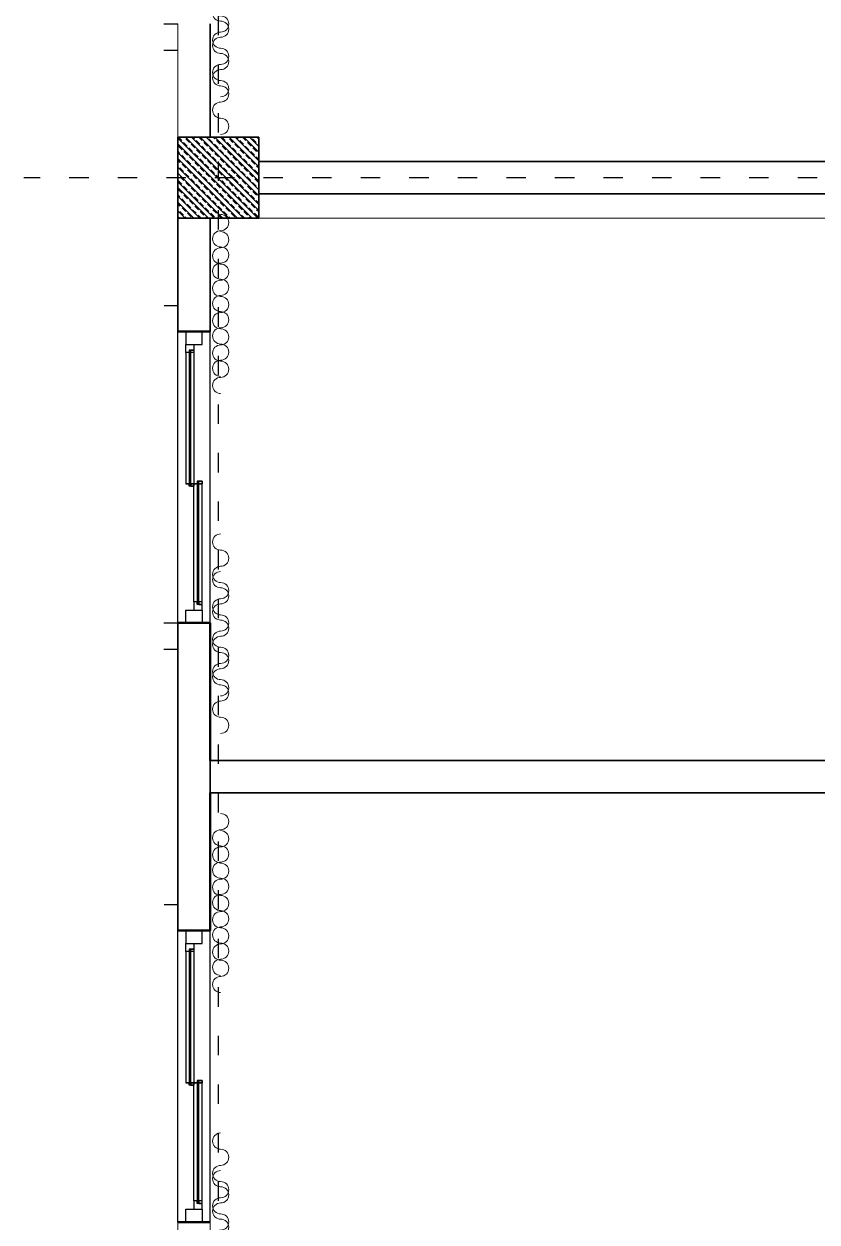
# Model space of a CAD drawing. Header units: millimetres. Extents: x 626118 to 667468, y 4481694 to 4492717.
# Drawn here: x 653723 to 654213, y 4489534 to 4490274 of the extents above; entities that cross this region are included whole.
import ezdxf

# ---------------------------------------------------------------- set-up
doc = ezdxf.new("R2010")
doc.units = ezdxf.units.MM
doc.linetypes.add('ACAD_ISO03W100', pattern=[30, 12, -18])
doc.linetypes.add('DUZ', pattern=[500, 500])
doc.layers.get('0').update_dxf_attribs({"color": 1, "linetype": 'DUZ'})
for name, color, linetype in [('AGAC', 116, 'Continuous'), ('KOLTAR_F', 145, 'Continuous'), ('PEN', 161, 'Continuous'), ('söve', 26, 'DUZ')]:
    doc.layers.add(name, color=color, linetype=linetype)
for name, color, linetype, lineweight in [('cam', 143, 'Continuous', 20), ('DUV', 220, 'Continuous', 50), ('DUVAR', 7, 'Continuous', 35), ('FE_PERDE', 205, 'Continuous', 15), ('gor25', 142, 'Continuous', 25), ('iç duvar', 7, 'Continuous', 50), ('KOLON_F', 3, 'Continuous', 35)]:
    doc.layers.add(name, color=color, linetype=linetype, lineweight=lineweight)
pattern_1 = [(135, (5158230.136, 3829570.847), (-4.4901280605, -4.4901280605), []), (135, (5158230.136, 3829575.337), (-4.4901280605, -4.4901280605), [3.175, -1.5875])]
pattern_2 = [(135, (5158970.136, 3829570.847), (-4.4901280605, -4.4901280605), []), (135, (5158970.136, 3829575.337), (-4.4901280605, -4.4901280605), [3.175, -1.5875])]

# ---------------------------------------------------------------- blocks, each defined once
blk = doc.blocks.new('GEN_BLOCK00601')
at = {"linetype": 'Continuous', "ltscale": 50}
for centre, start, end in [((50, 50), 0, 180), ((250, 50), 0, 180), ((450, 50), 0, 180), ((650, 50), 0, 180), ((850, 50), 0, 180), ((150, 50), 180, 0), ((350, 50), 180, 0), ((550, 50), 180, 0), ((750, 50), 180, 0), ((950, 50), 180, 0)]:
    blk.add_arc(centre, 50, start, end, dxfattribs=at)
for tag in ['Sfb', 'FLOOR']:
    blk.add_attdef(tag, (0, 0), '', height=1)

msp = doc.modelspace()

# ---------------------------------------------------------------- hatches: boundary and pattern name
at = {"layer": 'KOLTAR_F'}
h = msp.add_hatch(dxfattribs=at)
h.set_pattern_fill('ANSI33', color=256, angle=90, style=0)
h.set_pattern_definition(pattern_1)
h.paths.add_polyline_path([(653817.67, 4490154.33), (653817.67, 4490204.33), (653867.67, 4490204.33), (653867.67, 4490154.33)])
h = msp.add_hatch(dxfattribs=at)
h.set_pattern_fill('ANSI33', color=256, angle=90, style=0)
h.set_pattern_definition(pattern_1)
h.paths.add_polyline_path([(653817.67, 4490154.33), (653817.67, 4490204.33), (653867.67, 4490204.33), (653867.67, 4490154.33)])
h = msp.add_hatch(dxfattribs=at)
h.set_pattern_fill('ANSI33', color=256, angle=90, style=0)
h.set_pattern_definition(pattern_2)
h.paths.add_polyline_path([(653817.67, 4490154.33), (653817.67, 4490204.33), (653867.67, 4490204.33), (653867.67, 4490154.33)])
h = msp.add_hatch(dxfattribs=at)
h.set_pattern_fill('ANSI33', color=256, angle=90, style=0)
h.set_pattern_definition(pattern_2)
h.paths.add_polyline_path([(653817.67, 4490154.33), (653817.67, 4490204.33), (653867.67, 4490204.33), (653867.67, 4490154.33)])
h = msp.add_hatch(dxfattribs=at)
h.set_pattern_fill('ANSI33', color=256, angle=90, style=0)
h.set_pattern_definition(pattern_2)
h.paths.add_polyline_path([(653817.67, 4490154.33), (653817.67, 4490204.33), (653867.67, 4490204.33), (653867.67, 4490154.33)])
h = msp.add_hatch(dxfattribs=at)
h.set_pattern_fill('ANSI33', color=256, angle=90, style=0)
h.set_pattern_definition(pattern_2)
h.paths.add_polyline_path([(653817.67, 4490154.33), (653817.67, 4490204.33), (653867.67, 4490204.33), (653867.67, 4490154.33)])

# ---------------------------------------------------------------- linework, layer by layer
at = {"color": 232, "linetype": 'ACAD_ISO03W100'}
for p, q in [((653842.67, 4492079.33), (653842.67, 4488949.33)), ((657662.67, 4490179.33), (653722.67, 4490179.33))]:
    msp.add_line(p, q, dxfattribs=at)
at = {"layer": 'AGAC'}
for p, q in [((653817.67, 4489904.33), (653817.67, 4490084.33)), ((653817.67, 4489904.33), (653817.67, 4490084.33)), ((653817.67, 4489904.33), (653817.67, 4490084.33)), ((653837.67, 4489904.33), (653837.67, 4490084.33)), ((653837.67, 4489904.33), (653837.67, 4490084.33)), ((653837.67, 4489904.33), (653837.67, 4490084.33)), ((653817.67, 4489534.33), (653817.67, 4489714.33)), ((653817.67, 4489534.33), (653817.67, 4489714.33)), ((653817.67, 4489534.33), (653817.67, 4489714.33)), ((653837.67, 4489534.33), (653837.67, 4489714.33)), ((653837.67, 4489534.33), (653837.67, 4489714.33)), ((653837.67, 4489534.33), (653837.67, 4489714.33))]:
    msp.add_line(p, q, dxfattribs=at)
at = {"layer": 'cam'}
for p, q in [((653824.67, 4490072.83), (653824.67, 4489988.83)), ((653824.67, 4490072.83), (653824.67, 4489988.83)), ((653824.67, 4490072.83), (653824.67, 4489988.83)), ((653825.17, 4490072.83), (653825.17, 4489988.83)), ((653825.17, 4490072.83), (653825.17, 4489988.83)), ((653825.17, 4490072.83), (653825.17, 4489988.83)), ((653825.67, 4490072.83), (653825.67, 4489988.83)), ((653825.67, 4490072.83), (653825.67, 4489988.83)), ((653825.67, 4490072.83), (653825.67, 4489988.83)), ((653829.67, 4489915.83), (653829.67, 4489991.83)), ((653829.67, 4489915.83), (653829.67, 4489991.83)), ((653829.67, 4489915.83), (653829.67, 4489991.83)), ((653830.17, 4489915.83), (653830.17, 4489991.83)), ((653830.17, 4489915.83), (653830.17, 4489991.83)), ((653830.17, 4489915.83), (653830.17, 4489991.83)), ((653830.67, 4489915.83), (653830.67, 4489991.83)), ((653830.67, 4489915.83), (653830.67, 4489991.83)), ((653830.67, 4489915.83), (653830.67, 4489991.83)), ((653824.67, 4489702.83), (653824.67, 4489618.83)), ((653824.67, 4489702.83), (653824.67, 4489618.83)), ((653824.67, 4489702.83), (653824.67, 4489618.83)), ((653825.17, 4489702.83), (653825.17, 4489618.83)), ((653825.17, 4489702.83), (653825.17, 4489618.83)), ((653825.17, 4489702.83), (653825.17, 4489618.83)), ((653825.67, 4489702.83), (653825.67, 4489618.83)), ((653825.67, 4489702.83), (653825.67, 4489618.83)), ((653825.67, 4489702.83), (653825.67, 4489618.83)), ((653829.67, 4489545.83), (653829.67, 4489621.83)), ((653829.67, 4489545.83), (653829.67, 4489621.83)), ((653829.67, 4489545.83), (653829.67, 4489621.83)), ((653830.17, 4489545.83), (653830.17, 4489621.83)), ((653830.17, 4489545.83), (653830.17, 4489621.83)), ((653830.17, 4489545.83), (653830.17, 4489621.83)), ((653830.67, 4489545.83), (653830.67, 4489621.83)), ((653830.67, 4489545.83), (653830.67, 4489621.83)), ((653830.67, 4489545.83), (653830.67, 4489621.83))]:
    msp.add_line(p, q, dxfattribs=at)
at = {"layer": 'DUV'}
for p, q in [((653837.67, 4490084.33), (653817.67, 4490084.33)), ((653837.67, 4490084.33), (653817.67, 4490084.33)), ((653837.67, 4490084.33), (653817.67, 4490084.33)), ((653837.67, 4490084.33), (653817.67, 4490084.33)), ((653837.67, 4490084.33), (653817.67, 4490084.33)), ((653837.67, 4489904.33), (653817.67, 4489904.33)), ((653837.67, 4489904.33), (653817.67, 4489904.33)), ((653837.67, 4489904.33), (653817.67, 4489904.33)), ((653837.67, 4489904.33), (653817.67, 4489904.33)), ((653837.67, 4489904.33), (653817.67, 4489904.33)), ((653837.67, 4489904.33), (653837.67, 4489819.33)), ((653837.67, 4489714.33), (653837.67, 4489799.33)), ((653837.67, 4489714.33), (653817.67, 4489714.33)), ((653837.67, 4489714.33), (653817.67, 4489714.33)), ((653837.67, 4489714.33), (653817.67, 4489714.33)), ((653837.67, 4489714.33), (653817.67, 4489714.33)), ((653837.67, 4489714.33), (653817.67, 4489714.33)), ((653837.67, 4489714.33), (653817.67, 4489714.33)), ((653837.67, 4489714.33), (653817.67, 4489714.33)), ((653837.67, 4489534.33), (653817.67, 4489534.33)), ((653837.67, 4489534.33), (653817.67, 4489534.33)), ((653837.67, 4489534.33), (653817.67, 4489534.33)), ((653837.67, 4489534.33), (653817.67, 4489534.33)), ((653837.67, 4489534.33), (653817.67, 4489534.33)), ((653837.67, 4489534.33), (653817.67, 4489534.33)), ((653837.67, 4489534.33), (653817.67, 4489534.33))]:
    msp.add_line(p, q, dxfattribs=at)
at = {"layer": 'DUVAR'}
for p, q in [((653837.67, 4490274.33), (653837.67, 4490204.33)), ((653837.67, 4490274.33), (653837.67, 4490204.33)), ((653867.67, 4490189.33), (654337.67, 4490189.33)), ((653867.67, 4490169.33), (654337.67, 4490169.33)), ((653817.67, 4490084.33), (653817.67, 4490154.33)), ((653817.67, 4490084.33), (653817.67, 4490154.33)), ((653837.67, 4490084.33), (653837.67, 4490154.33)), ((653837.67, 4490084.33), (653837.67, 4490154.33)), ((653837.67, 4490084.33), (653817.67, 4490084.33)), ((653837.67, 4490084.33), (653817.67, 4490084.33)), ((653837.67, 4490084.33), (653817.67, 4490084.33)), ((653837.67, 4489904.33), (653817.67, 4489904.33)), ((653817.67, 4489714.33), (653817.67, 4489904.33)), ((653837.67, 4489904.33), (653817.67, 4489904.33)), ((653817.67, 4489714.33), (653817.67, 4489904.33)), ((653837.67, 4489904.33), (653817.67, 4489904.33)), ((653837.67, 4489714.33), (653837.67, 4489904.33)), ((653837.67, 4489714.33), (653837.67, 4489904.33)), ((653837.67, 4489819.33), (653837.67, 4489904.33)), ((653837.67, 4489819.33), (654337.67, 4489819.33)), ((653837.67, 4489799.33), (654337.67, 4489799.33)), ((653837.67, 4489799.33), (653837.67, 4489714.33)), ((653837.67, 4489714.33), (653817.67, 4489714.33)), ((653837.67, 4489714.33), (653817.67, 4489714.33)), ((653837.67, 4489714.33), (653817.67, 4489714.33)), ((653837.67, 4489534.33), (653817.67, 4489534.33)), ((653837.67, 4489534.33), (653817.67, 4489534.33)), ((653837.67, 4489534.33), (653817.67, 4489534.33))]:
    msp.add_line(p, q, dxfattribs=at)
at = {"layer": 'gor25'}
for p, q in [((653822.67, 4490071.33), (653822.67, 4489990.33)), ((653822.67, 4490071.33), (653822.67, 4489990.33)), ((653822.67, 4490071.33), (653822.67, 4489990.33)), ((653827.67, 4490071.33), (653827.67, 4489990.33)), ((653827.67, 4490071.33), (653827.67, 4489990.33)), ((653827.67, 4490071.33), (653827.67, 4489990.33)), ((653827.67, 4489917.33), (653827.67, 4489990.33)), ((653827.67, 4489917.33), (653827.67, 4489990.33)), ((653827.67, 4489917.33), (653827.67, 4489990.33)), ((653832.67, 4489917.33), (653832.67, 4489990.33)), ((653832.67, 4489917.33), (653832.67, 4489990.33)), ((653832.67, 4489917.33), (653832.67, 4489990.33)), ((653822.67, 4489701.33), (653822.67, 4489620.33)), ((653822.67, 4489701.33), (653822.67, 4489620.33)), ((653822.67, 4489701.33), (653822.67, 4489620.33)), ((653827.67, 4489701.33), (653827.67, 4489620.33)), ((653827.67, 4489701.33), (653827.67, 4489620.33)), ((653827.67, 4489701.33), (653827.67, 4489620.33)), ((653827.67, 4489547.33), (653827.67, 4489620.33)), ((653827.67, 4489547.33), (653827.67, 4489620.33)), ((653827.67, 4489547.33), (653827.67, 4489620.33)), ((653832.67, 4489547.33), (653832.67, 4489620.33)), ((653832.67, 4489547.33), (653832.67, 4489620.33)), ((653832.67, 4489547.33), (653832.67, 4489620.33))]:
    msp.add_line(p, q, dxfattribs=at)
at = {"layer": 'iç duvar', "color": 7, "lineweight": 18}
for p, q in [((653817.67, 4490274.33), (653817.67, 4490204.33)), ((653817.67, 4490274.33), (653817.67, 4490204.33)), ((653817.67, 4490274.33), (653817.67, 4490204.33)), ((653837.67, 4490274.33), (653837.67, 4490204.33)), ((653817.67, 4490084.33), (653817.67, 4490154.33)), ((653837.67, 4490084.33), (653837.67, 4490154.33)), ((653817.67, 4489714.33), (653817.67, 4489904.33)), ((653817.67, 4489344.33), (653817.67, 4489534.33)), ((653837.67, 4489344.33), (653837.67, 4489534.33))]:
    msp.add_line(p, q, dxfattribs=at)
at = {"layer": 'iç duvar', "color": 252, "linetype": 'Continuous', "lineweight": 5, "true_color": 0x939598}
msp.add_line((654337.67, 4490154.33), (653867.67, 4490154.33), dxfattribs=at)
at = {"layer": 'KOLON_F'}
msp.add_lwpolyline([(653817.67, 4490154.33), (653817.67, 4490204.33), (653867.67, 4490204.33), (653867.67, 4490154.33)], close=True, dxfattribs=at)
msp.add_lwpolyline([(653817.67, 4490154.33), (653817.67, 4490204.33), (653867.67, 4490204.33), (653867.67, 4490154.33)], close=True, dxfattribs=at)
msp.add_lwpolyline([(653817.67, 4490154.33), (653817.67, 4490204.33), (653867.67, 4490204.33), (653867.67, 4490154.33)], close=True, dxfattribs=at)
msp.add_lwpolyline([(653817.67, 4490154.33), (653817.67, 4490204.33), (653867.67, 4490204.33), (653867.67, 4490154.33)], close=True, dxfattribs=at)
msp.add_lwpolyline([(653817.67, 4490154.33), (653817.67, 4490204.33), (653867.67, 4490204.33), (653867.67, 4490154.33)], close=True, dxfattribs=at)
msp.add_lwpolyline([(653817.67, 4490154.33), (653817.67, 4490204.33), (653867.67, 4490204.33), (653867.67, 4490154.33)], close=True, dxfattribs=at)
at = {"layer": 'PEN'}
for points in [[(653822.67, 4490076.33), (653822.67, 4490076.33), (653832.67, 4490076.33), (653832.67, 4490084.33), (653832.67, 4490084.33), (653822.67, 4490084.33), (653822.67, 4490084.33), (653822.67, 4490084.33), (653822.67, 4490076.33)], [(653822.67, 4490076.33), (653822.67, 4490076.33), (653832.67, 4490076.33), (653832.67, 4490084.33), (653832.67, 4490084.33), (653822.67, 4490084.33), (653822.67, 4490084.33), (653822.67, 4490084.33), (653822.67, 4490076.33)], [(653822.67, 4490076.33), (653822.67, 4490076.33), (653832.67, 4490076.33), (653832.67, 4490084.33), (653832.67, 4490084.33), (653822.67, 4490084.33), (653822.67, 4490084.33), (653822.67, 4490084.33), (653822.67, 4490076.33)], [(653822.67, 4490076.33), (653822.67, 4490076.33), (653827.67, 4490076.33), (653827.67, 4490072.83), (653825.67, 4490072.83), (653824.67, 4490072.83), (653824.67, 4490071.33), (653822.67, 4490071.33), (653822.67, 4490076.33)], [(653822.67, 4490076.33), (653822.67, 4490076.33), (653827.67, 4490076.33), (653827.67, 4490072.83), (653825.67, 4490072.83), (653824.67, 4490072.83), (653824.67, 4490071.33), (653822.67, 4490071.33), (653822.67, 4490076.33)], [(653822.67, 4490076.33), (653822.67, 4490076.33), (653827.67, 4490076.33), (653827.67, 4490072.83), (653825.67, 4490072.83), (653824.67, 4490072.83), (653824.67, 4490071.33), (653822.67, 4490071.33), (653822.67, 4490076.33)], [(653827.67, 4490072.83), (653827.67, 4490071.33), (653825.67, 4490071.33), (653825.67, 4490072.83)], [(653827.67, 4490072.83), (653827.67, 4490071.33), (653825.67, 4490071.33), (653825.67, 4490072.83)], [(653827.67, 4490072.83), (653827.67, 4490071.33), (653825.67, 4490071.33), (653825.67, 4490072.83)], [(653822.67, 4489990.33), (653822.67, 4489990.33), (653827.67, 4489990.33), (653827.67, 4489988.83), (653825.67, 4489988.83), (653824.67, 4489988.83), (653824.67, 4489990.33), (653822.67, 4489990.33), (653822.67, 4489990.33)], [(653822.67, 4489990.33), (653822.67, 4489990.33), (653827.67, 4489990.33), (653827.67, 4489988.83), (653825.67, 4489988.83), (653824.67, 4489988.83), (653824.67, 4489990.33), (653822.67, 4489990.33), (653822.67, 4489990.33)], [(653822.67, 4489990.33), (653822.67, 4489990.33), (653827.67, 4489990.33), (653827.67, 4489988.83), (653825.67, 4489988.83), (653824.67, 4489988.83), (653824.67, 4489990.33), (653822.67, 4489990.33), (653822.67, 4489990.33)], [(653827.67, 4489988.83), (653827.67, 4489990.33), (653825.67, 4489990.33), (653825.67, 4489988.83)], [(653827.67, 4489988.83), (653827.67, 4489990.33), (653825.67, 4489990.33), (653825.67, 4489988.83)], [(653827.67, 4489988.83), (653827.67, 4489990.33), (653825.67, 4489990.33), (653825.67, 4489988.83)], [(653827.67, 4489990.33), (653827.67, 4489990.33), (653832.67, 4489990.33), (653832.67, 4489991.83), (653830.67, 4489991.83), (653829.67, 4489991.83), (653829.67, 4489990.33), (653827.67, 4489990.33), (653827.67, 4489990.33)], [(653827.67, 4489990.33), (653827.67, 4489990.33), (653832.67, 4489990.33), (653832.67, 4489991.83), (653830.67, 4489991.83), (653829.67, 4489991.83), (653829.67, 4489990.33), (653827.67, 4489990.33), (653827.67, 4489990.33)], [(653827.67, 4489990.33), (653827.67, 4489990.33), (653832.67, 4489990.33), (653832.67, 4489991.83), (653830.67, 4489991.83), (653829.67, 4489991.83), (653829.67, 4489990.33), (653827.67, 4489990.33), (653827.67, 4489990.33)], [(653832.67, 4489991.83), (653832.67, 4489990.33), (653830.67, 4489990.33), (653830.67, 4489991.83)], [(653832.67, 4489991.83), (653832.67, 4489990.33), (653830.67, 4489990.33), (653830.67, 4489991.83)], [(653832.67, 4489991.83), (653832.67, 4489990.33), (653830.67, 4489990.33), (653830.67, 4489991.83)], [(653827.67, 4489912.33), (653827.67, 4489912.33), (653832.67, 4489912.33), (653832.67, 4489915.83), (653830.67, 4489915.83), (653829.67, 4489915.83), (653829.67, 4489917.33), (653827.67, 4489917.33), (653827.67, 4489912.33)], [(653827.67, 4489912.33), (653827.67, 4489912.33), (653832.67, 4489912.33), (653832.67, 4489915.83), (653830.67, 4489915.83), (653829.67, 4489915.83), (653829.67, 4489917.33), (653827.67, 4489917.33), (653827.67, 4489912.33)], [(653827.67, 4489912.33), (653827.67, 4489912.33), (653832.67, 4489912.33), (653832.67, 4489915.83), (653830.67, 4489915.83), (653829.67, 4489915.83), (653829.67, 4489917.33), (653827.67, 4489917.33), (653827.67, 4489912.33)], [(653832.67, 4489915.83), (653832.67, 4489917.33), (653830.67, 4489917.33), (653830.67, 4489915.83)], [(653832.67, 4489915.83), (653832.67, 4489917.33), (653830.67, 4489917.33), (653830.67, 4489915.83)], [(653832.67, 4489915.83), (653832.67, 4489917.33), (653830.67, 4489917.33), (653830.67, 4489915.83)], [(653822.67, 4489912.33), (653822.67, 4489912.33), (653832.67, 4489912.33), (653832.67, 4489904.33), (653832.67, 4489904.33), (653822.67, 4489904.33), (653822.67, 4489904.33), (653822.67, 4489904.33), (653822.67, 4489912.33)], [(653822.67, 4489912.33), (653822.67, 4489912.33), (653832.67, 4489912.33), (653832.67, 4489904.33), (653832.67, 4489904.33), (653822.67, 4489904.33), (653822.67, 4489904.33), (653822.67, 4489904.33), (653822.67, 4489912.33)], [(653822.67, 4489912.33), (653822.67, 4489912.33), (653832.67, 4489912.33), (653832.67, 4489904.33), (653832.67, 4489904.33), (653822.67, 4489904.33), (653822.67, 4489904.33), (653822.67, 4489904.33), (653822.67, 4489912.33)], [(653822.67, 4489706.33), (653822.67, 4489706.33), (653832.67, 4489706.33), (653832.67, 4489714.33), (653832.67, 4489714.33), (653822.67, 4489714.33), (653822.67, 4489714.33), (653822.67, 4489714.33), (653822.67, 4489706.33)], [(653822.67, 4489706.33), (653822.67, 4489706.33), (653832.67, 4489706.33), (653832.67, 4489714.33), (653832.67, 4489714.33), (653822.67, 4489714.33), (653822.67, 4489714.33), (653822.67, 4489714.33), (653822.67, 4489706.33)], [(653822.67, 4489706.33), (653822.67, 4489706.33), (653832.67, 4489706.33), (653832.67, 4489714.33), (653832.67, 4489714.33), (653822.67, 4489714.33), (653822.67, 4489714.33), (653822.67, 4489714.33), (653822.67, 4489706.33)], [(653822.67, 4489706.33), (653822.67, 4489706.33), (653827.67, 4489706.33), (653827.67, 4489702.83), (653825.67, 4489702.83), (653824.67, 4489702.83), (653824.67, 4489701.33), (653822.67, 4489701.33), (653822.67, 4489706.33)], [(653822.67, 4489706.33), (653822.67, 4489706.33), (653827.67, 4489706.33), (653827.67, 4489702.83), (653825.67, 4489702.83), (653824.67, 4489702.83), (653824.67, 4489701.33), (653822.67, 4489701.33), (653822.67, 4489706.33)], [(653822.67, 4489706.33), (653822.67, 4489706.33), (653827.67, 4489706.33), (653827.67, 4489702.83), (653825.67, 4489702.83), (653824.67, 4489702.83), (653824.67, 4489701.33), (653822.67, 4489701.33), (653822.67, 4489706.33)], [(653827.67, 4489702.83), (653827.67, 4489701.33), (653825.67, 4489701.33), (653825.67, 4489702.83)], [(653827.67, 4489702.83), (653827.67, 4489701.33), (653825.67, 4489701.33), (653825.67, 4489702.83)], [(653827.67, 4489702.83), (653827.67, 4489701.33), (653825.67, 4489701.33), (653825.67, 4489702.83)], [(653822.67, 4489620.33), (653822.67, 4489620.33), (653827.67, 4489620.33), (653827.67, 4489618.83), (653825.67, 4489618.83), (653824.67, 4489618.83), (653824.67, 4489620.33), (653822.67, 4489620.33), (653822.67, 4489620.33)], [(653822.67, 4489620.33), (653822.67, 4489620.33), (653827.67, 4489620.33), (653827.67, 4489618.83), (653825.67, 4489618.83), (653824.67, 4489618.83), (653824.67, 4489620.33), (653822.67, 4489620.33), (653822.67, 4489620.33)], [(653822.67, 4489620.33), (653822.67, 4489620.33), (653827.67, 4489620.33), (653827.67, 4489618.83), (653825.67, 4489618.83), (653824.67, 4489618.83), (653824.67, 4489620.33), (653822.67, 4489620.33), (653822.67, 4489620.33)], [(653827.67, 4489618.83), (653827.67, 4489620.33), (653825.67, 4489620.33), (653825.67, 4489618.83)], [(653827.67, 4489618.83), (653827.67, 4489620.33), (653825.67, 4489620.33), (653825.67, 4489618.83)], [(653827.67, 4489618.83), (653827.67, 4489620.33), (653825.67, 4489620.33), (653825.67, 4489618.83)], [(653827.67, 4489620.33), (653827.67, 4489620.33), (653832.67, 4489620.33), (653832.67, 4489621.83), (653830.67, 4489621.83), (653829.67, 4489621.83), (653829.67, 4489620.33), (653827.67, 4489620.33), (653827.67, 4489620.33)], [(653827.67, 4489620.33), (653827.67, 4489620.33), (653832.67, 4489620.33), (653832.67, 4489621.83), (653830.67, 4489621.83), (653829.67, 4489621.83), (653829.67, 4489620.33), (653827.67, 4489620.33), (653827.67, 4489620.33)], [(653827.67, 4489620.33), (653827.67, 4489620.33), (653832.67, 4489620.33), (653832.67, 4489621.83), (653830.67, 4489621.83), (653829.67, 4489621.83), (653829.67, 4489620.33), (653827.67, 4489620.33), (653827.67, 4489620.33)], [(653832.67, 4489621.83), (653832.67, 4489620.33), (653830.67, 4489620.33), (653830.67, 4489621.83)], [(653832.67, 4489621.83), (653832.67, 4489620.33), (653830.67, 4489620.33), (653830.67, 4489621.83)], [(653832.67, 4489621.83), (653832.67, 4489620.33), (653830.67, 4489620.33), (653830.67, 4489621.83)], [(653827.67, 4489542.33), (653827.67, 4489542.33), (653832.67, 4489542.33), (653832.67, 4489545.83), (653830.67, 4489545.83), (653829.67, 4489545.83), (653829.67, 4489547.33), (653827.67, 4489547.33), (653827.67, 4489542.33)], [(653827.67, 4489542.33), (653827.67, 4489542.33), (653832.67, 4489542.33), (653832.67, 4489545.83), (653830.67, 4489545.83), (653829.67, 4489545.83), (653829.67, 4489547.33), (653827.67, 4489547.33), (653827.67, 4489542.33)], [(653827.67, 4489542.33), (653827.67, 4489542.33), (653832.67, 4489542.33), (653832.67, 4489545.83), (653830.67, 4489545.83), (653829.67, 4489545.83), (653829.67, 4489547.33), (653827.67, 4489547.33), (653827.67, 4489542.33)], [(653832.67, 4489545.83), (653832.67, 4489547.33), (653830.67, 4489547.33), (653830.67, 4489545.83)], [(653832.67, 4489545.83), (653832.67, 4489547.33), (653830.67, 4489547.33), (653830.67, 4489545.83)], [(653832.67, 4489545.83), (653832.67, 4489547.33), (653830.67, 4489547.33), (653830.67, 4489545.83)], [(653822.67, 4489542.33), (653822.67, 4489542.33), (653832.67, 4489542.33), (653832.67, 4489534.33), (653832.67, 4489534.33), (653822.67, 4489534.33), (653822.67, 4489534.33), (653822.67, 4489534.33), (653822.67, 4489542.33)], [(653822.67, 4489542.33), (653822.67, 4489542.33), (653832.67, 4489542.33), (653832.67, 4489534.33), (653832.67, 4489534.33), (653822.67, 4489534.33), (653822.67, 4489534.33), (653822.67, 4489534.33), (653822.67, 4489542.33)], [(653822.67, 4489542.33), (653822.67, 4489542.33), (653832.67, 4489542.33), (653832.67, 4489534.33), (653832.67, 4489534.33), (653822.67, 4489534.33), (653822.67, 4489534.33), (653822.67, 4489534.33), (653822.67, 4489542.33)]]:
    msp.add_lwpolyline(points, close=True, dxfattribs=at)
at = {"layer": 'söve'}
for p, q in [((653809.09, 4490274.33), (653817.67, 4490274.33)), ((653809.09, 4490258.19), (653817.67, 4490258.19)), ((653809.09, 4490258.19), (653817.67, 4490258.19)), ((653809.3, 4490100.46), (653817.67, 4490100.46)), ((653809.3, 4490100.46), (653817.67, 4490100.46)), ((653809.09, 4489904.33), (653817.67, 4489904.33)), ((653809.09, 4489904.33), (653817.67, 4489904.33)), ((653809.09, 4489888.19), (653817.67, 4489888.19)), ((653809.09, 4489888.19), (653817.67, 4489888.19)), ((653809.3, 4489730.46), (653817.67, 4489730.46))]:
    msp.add_line(p, q, dxfattribs=at)

# ---------------------------------------------------------------- block references
at = {"layer": 'FE_PERDE', "yscale": 0.10000020265579, "zscale": 0.10000020265579, "rotation": 270}
for p, xscale in [((653839.17, 4490229.33), -0.10000020265579), ((653839.17, 4490146.06), 0.10000020265579), ((653839.17, 4489859.33), -0.10000020265579), ((653839.17, 4489776.06), 0.10000020265579), ((653839.17, 4489489.33), -0.10000020265579)]:
    msp.add_blockref('GEN_BLOCK00601', p, dxfattribs=dict(at, xscale=xscale))
at = {"layer": 'FE_PERDE', "extrusion": (0, 0, -1), "yscale": 0.10000020265579, "zscale": -0.10000020265579}
for p, xscale, rotation in [((-653839.17, 4490206.1), 0.10000020265579, 90), ((-653839.17, 4490206.1), 0.10000020265579, 90.00000000000001), ((-653839.17, 4490156.65), -0.10000020265579, 90), ((-653839.17, 4490156.65), -0.10000020265579, 90), ((-653839.17, 4489836.1), 0.10000020265579, 90.00000000000001), ((-653839.17, 4489786.65), -0.10000020265579, 90), ((-653839.17, 4489466.1), 0.10000020265579, 90), ((-653839.17, 4489466.1), 0.10000020265579, 90.00000000000001)]:
    msp.add_blockref('GEN_BLOCK00601', p, dxfattribs=dict(at, xscale=xscale, rotation=rotation))

doc.saveas('drawing.dxf')
